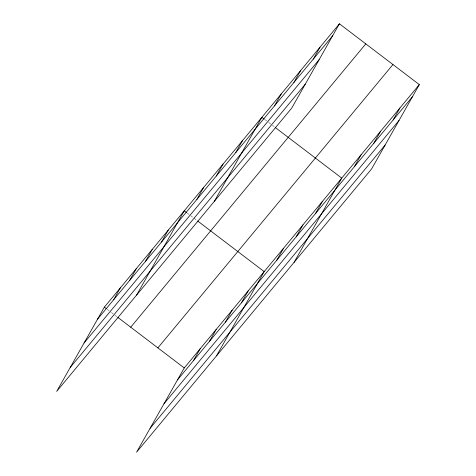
<?xml version="1.0" encoding="UTF-8"?>
<svg xmlns="http://www.w3.org/2000/svg" width="476" height="476" viewBox="0 0 476 476"><rect width="100%" height="100%" fill="white"/><g stroke="black" fill="none" stroke-linecap="round" stroke-linejoin="round"><path stroke-width="0.36" stroke-dasharray="2.38 1.78" d="M264.781 119.53L268.297 122.207M268.88 122.653L271.808 124.885M272.397 125.331L274.152 126.664M187.211 213.034L190.138 215.265M190.721 215.711L197.165 220.614M107.284 309.37L110.801 312.048M111.384 312.488L114.317 314.719M114.9 315.166L117.245 316.951"/><path stroke-width="0.71" d="M339.424 23.8L104.357 307.139L56.686 391.391L291.752 108.052L339.424 23.8L419.314 84.609L371.643 168.861L136.576 452.2L184.248 367.948L419.314 84.609M113.562 299.856L120.339 287.873M129.543 280.59L136.326 268.607M145.531 261.324L152.308 249.341M161.513 242.052L168.296 230.069M136.612 295.06L184.277 210.803L186.622 212.588M196.891 199.414L203.674 187.431M216.282 176.037L223.065 164.053M235.679 152.659L242.457 140.676M214.182 201.556L261.854 117.304L264.192 119.083M274.462 105.91L281.245 93.927M293.859 82.532L300.636 70.549M313.25 59.161L320.033 47.178M193.452 360.665L200.229 348.682M209.434 341.393L216.217 329.41M225.422 322.127L232.199 310.144M241.403 302.861L248.186 290.878M216.503 355.864L264.168 271.612L197.754 221.06M276.782 260.217L283.559 248.234M296.173 236.846L302.956 224.862M315.57 213.468L322.347 201.485M294.073 262.365L341.738 178.107L275.324 127.556M354.352 166.719L361.135 154.736M373.743 143.341L380.526 131.358M393.14 119.964L399.917 107.981M97.574 319.122L332.641 35.783M84.085 342.97L319.152 59.631M70.18 367.543L305.247 84.204M130.721 327.208L365.788 43.863M157.883 347.879L392.95 64.54M177.465 379.931L412.531 96.592M163.97 403.779L399.037 120.44M150.071 428.352L385.138 145.013M104.357 307.139L106.112 308.478M117.834 317.397L184.248 367.948"/></g></svg>
